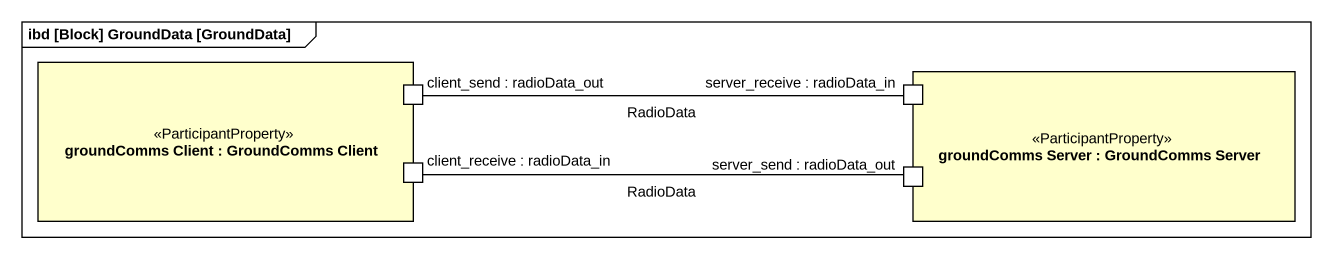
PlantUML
@startuml
mainframe ibd [Block] GroundData [GroundData]
rectangle "groundComms Client : GroundComms Client" as groundComms_Client <<ParticipantProperty>> {
  port "client_send : radioData_out" as client_send_radioData_out
  port "client_receive : radioData_in" as client_receive_radioData_in
}
rectangle "groundComms Server : GroundComms Server" as groundComms_Server <<ParticipantProperty>> {
  port "server_receive : radioData_in" as server_receive_radioData_in
  port "server_send : radioData_out" as server_send_radioData_out
}
client_send_radioData_out -right- server_receive_radioData_in : RadioData
server_send_radioData_out -left- client_receive_radioData_in : RadioData
@enduml
